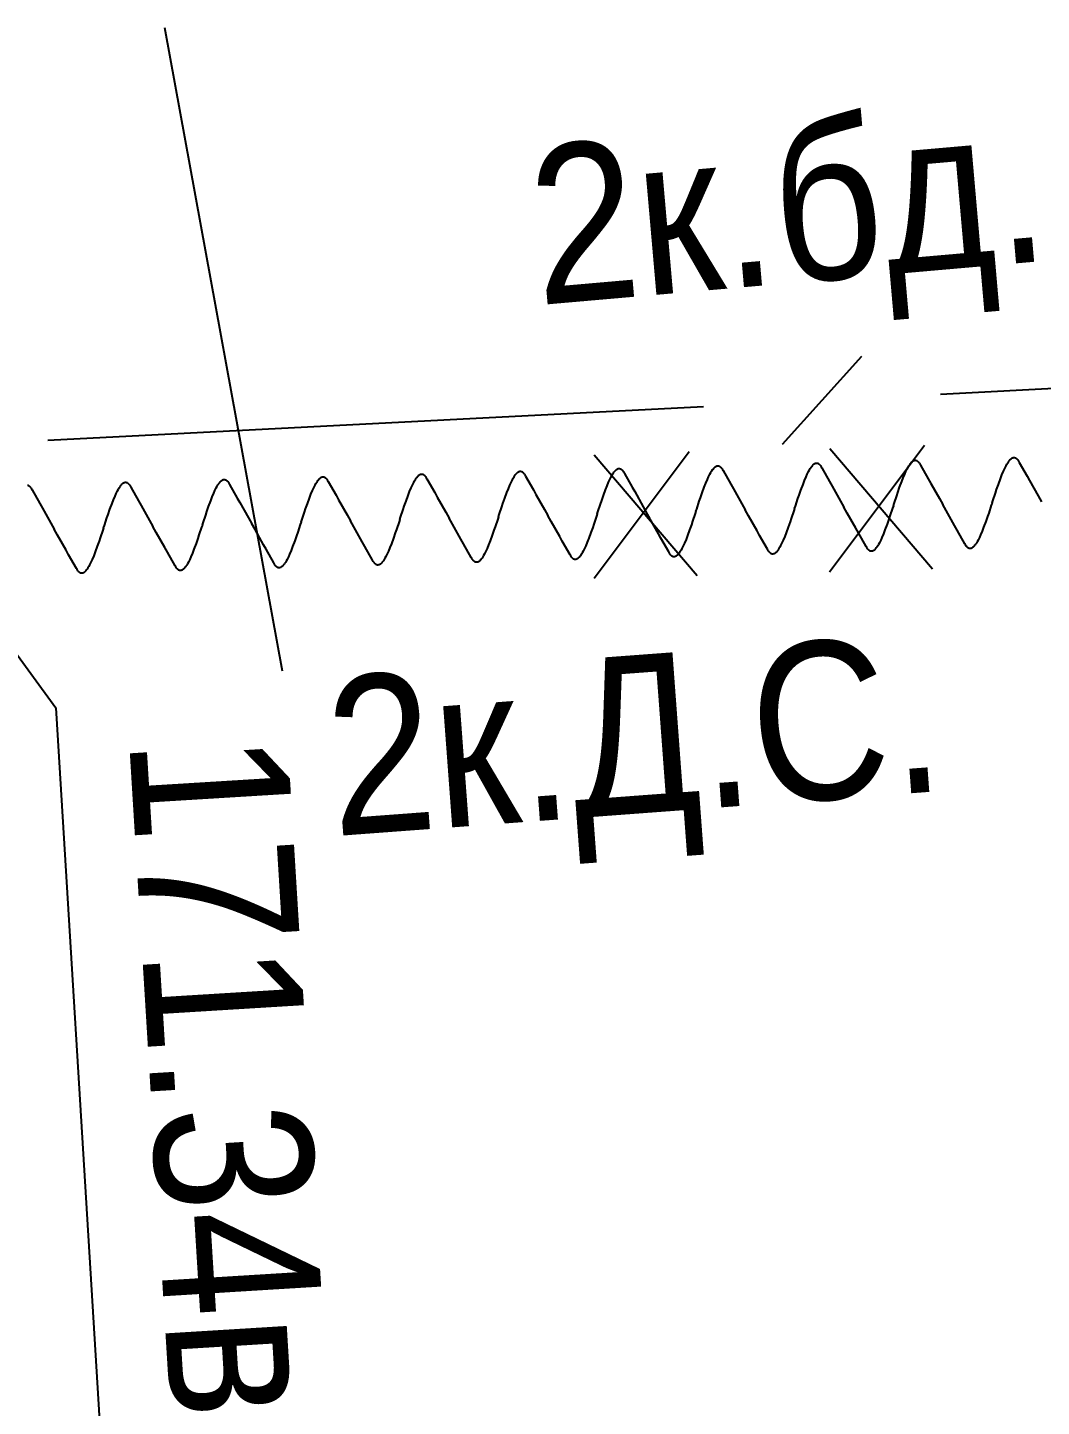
# Model space of a CAD drawing. Header units: metres. Extents: x -3947 to -3704, y 4976 to 6609.
# Drawn here: x -3812.88 to -3806.47, y 5881.47 to 5890.19 of the extents above; entities that cross this region are included whole.
import ezdxf
from ezdxf.enums import TextEntityAlignment as Align

# ---------------------------------------------------------------- set-up
doc = ezdxf.new("R2010")
doc.units = ezdxf.units.M
doc.header["$MEASUREMENT"] = 0
for name, color, linetype, lineweight in [('Кабель защиты', 7, 'Continuous', 25), ('Кабель связи', 7, 'Continuous', 25), ('Кабель электрический', 7, 'Continuous', 25)]:
    doc.layers.add(name, color=color, linetype=linetype, lineweight=lineweight)
doc.styles.add('Style-RUSSIAN_1251', font='RUSSIAN_1251.shx')

msp = doc.modelspace()

# ---------------------------------------------------------------- linework, layer by layer
at = {"layer": 'Кабель защиты', "linetype": 'Continuous'}
for p, q in [((-3808.6956, 5887.5041), (-3809.2955, 5886.7041)), ((-3809.2953, 5887.4854), (-3808.6459, 5886.7242)), ((-3807.2079, 5887.5456), (-3807.8079, 5886.7455)), ((-3807.8076, 5887.5269), (-3807.1582, 5886.7656))]:
    msp.add_line(p, q, dxfattribs=at)
at = {"layer": 'Кабель защиты', "linetype": 'Continuous', "flags": 128}
for points in [[(-3806.7816, 5887.1814), (-3806.7767, 5887.1958), (-3806.7604, 5887.2444), (-3806.753, 5887.266), (-3806.7416, 5887.2985), (-3806.7285, 5887.3344), (-3806.719, 5887.3587), (-3806.7093, 5887.3821), (-3806.7017, 5887.399), (-3806.6932, 5887.416), (-3806.6877, 5887.4262), (-3806.6826, 5887.4347), (-3806.6778, 5887.442), (-3806.6757, 5887.445), (-3806.6735, 5887.448), (-3806.6693, 5887.4532), (-3806.6664, 5887.4563), (-3806.6642, 5887.4586), (-3806.6616, 5887.4608), (-3806.659, 5887.4629), (-3806.6558, 5887.4651), (-3806.6536, 5887.4663), (-3806.6522, 5887.467), (-3806.6506, 5887.4676), (-3806.649, 5887.4681), (-3806.6477, 5887.4685), (-3806.6457, 5887.4689), (-3806.6439, 5887.4691), (-3806.6419, 5887.4691), (-3806.6411, 5887.469), (-3806.6399, 5887.4689), (-3806.6389, 5887.4687), (-3806.6377, 5887.4684), (-3806.6365, 5887.468), (-3806.6351, 5887.4675), (-3806.6335, 5887.4668), (-3806.6317, 5887.4657), (-3806.6304, 5887.4649), (-3806.6294, 5887.4643), (-3806.6282, 5887.4633), (-3806.6269, 5887.4622), (-3806.6257, 5887.4611), (-3806.6247, 5887.4601), (-3806.6225, 5887.4577), (-3806.6211, 5887.4559), (-3806.6189, 5887.4531), (-3806.6163, 5887.4493), (-3806.6141, 5887.4456), (-3806.61, 5887.4385), (-3806.5606, 5887.3521), (-3806.5446, 5887.3233), (-3806.4907, 5887.2276), (-3806.4697, 5887.1901)], [(-3809.9003, 5887.0945), (-3809.8955, 5887.109), (-3809.8792, 5887.1575), (-3809.8718, 5887.1791), (-3809.8604, 5887.2117), (-3809.8473, 5887.2475), (-3809.8378, 5887.2718), (-3809.8281, 5887.2952), (-3809.8205, 5887.3121), (-3809.812, 5887.3291), (-3809.8065, 5887.3394), (-3809.8014, 5887.3479), (-3809.7966, 5887.3552), (-3809.7945, 5887.3582), (-3809.7923, 5887.3612), (-3809.7881, 5887.3663), (-3809.7852, 5887.3694), (-3809.783, 5887.3717), (-3809.7804, 5887.374), (-3809.7778, 5887.3761), (-3809.7746, 5887.3782), (-3809.7724, 5887.3794), (-3809.771, 5887.3802), (-3809.7694, 5887.3808), (-3809.7678, 5887.3813), (-3809.7665, 5887.3817), (-3809.7645, 5887.3821), (-3809.7627, 5887.3822), (-3809.7607, 5887.3822), (-3809.7599, 5887.3822), (-3809.7587, 5887.382), (-3809.7576, 5887.3818), (-3809.7565, 5887.3815), (-3809.7553, 5887.3812), (-3809.7539, 5887.3806), (-3809.7523, 5887.3799), (-3809.7505, 5887.3789), (-3809.7492, 5887.3781), (-3809.7482, 5887.3774), (-3809.747, 5887.3765), (-3809.7457, 5887.3753), (-3809.7445, 5887.3743), (-3809.7435, 5887.3733), (-3809.7413, 5887.3708), (-3809.7399, 5887.3691), (-3809.7377, 5887.3663), (-3809.7351, 5887.3624), (-3809.7329, 5887.3588), (-3809.7288, 5887.3517), (-3809.6794, 5887.2653), (-3809.6634, 5887.2364), (-3809.6095, 5887.1407), (-3809.5885, 5887.1032)], [(-3809.2766, 5887.1119), (-3809.2717, 5887.1263), (-3809.2554, 5887.1749), (-3809.248, 5887.1965), (-3809.2367, 5887.229), (-3809.2235, 5887.2649), (-3809.2141, 5887.2892), (-3809.2044, 5887.3126), (-3809.1967, 5887.3295), (-3809.1882, 5887.3465), (-3809.1827, 5887.3568), (-3809.1777, 5887.3652), (-3809.1729, 5887.3725), (-3809.1708, 5887.3756), (-3809.1685, 5887.3786), (-3809.1643, 5887.3837), (-3809.1615, 5887.3868), (-3809.1592, 5887.3891), (-3809.1566, 5887.3914), (-3809.1541, 5887.3934), (-3809.1508, 5887.3956), (-3809.1486, 5887.3968), (-3809.1472, 5887.3975), (-3809.1457, 5887.3981), (-3809.1441, 5887.3987), (-3809.1428, 5887.399), (-3809.1407, 5887.3994), (-3809.1389, 5887.3996), (-3809.1369, 5887.3996), (-3809.1361, 5887.3995), (-3809.1349, 5887.3994), (-3809.1339, 5887.3992), (-3809.1327, 5887.3989), (-3809.1315, 5887.3985), (-3809.1301, 5887.398), (-3809.1286, 5887.3973), (-3809.1267, 5887.3963), (-3809.1254, 5887.3955), (-3809.1245, 5887.3948), (-3809.1233, 5887.3939), (-3809.1219, 5887.3927), (-3809.1208, 5887.3917), (-3809.1198, 5887.3907), (-3809.1175, 5887.3882), (-3809.1161, 5887.3865), (-3809.1139, 5887.3836), (-3809.1113, 5887.3798), (-3809.1091, 5887.3762), (-3809.1051, 5887.3691), (-3809.0556, 5887.2826), (-3809.0396, 5887.2538), (-3808.9857, 5887.1581), (-3808.9647, 5887.1206)], [(-3808.6528, 5887.1293), (-3808.648, 5887.1437), (-3808.6317, 5887.1923), (-3808.6243, 5887.2139), (-3808.6129, 5887.2464), (-3808.5998, 5887.2823), (-3808.5903, 5887.3066), (-3808.5806, 5887.33), (-3808.573, 5887.3469), (-3808.5645, 5887.3639), (-3808.5589, 5887.3741), (-3808.5539, 5887.3826), (-3808.5491, 5887.3899), (-3808.547, 5887.3929), (-3808.5447, 5887.3959), (-3808.5406, 5887.4011), (-3808.5377, 5887.4042), (-3808.5354, 5887.4064), (-3808.5329, 5887.4087), (-3808.5303, 5887.4108), (-3808.5271, 5887.413), (-3808.5249, 5887.4142), (-3808.5234, 5887.4149), (-3808.5219, 5887.4155), (-3808.5203, 5887.416), (-3808.519, 5887.4164), (-3808.5169, 5887.4168), (-3808.5151, 5887.417), (-3808.5131, 5887.417), (-3808.5124, 5887.4169), (-3808.5112, 5887.4168), (-3808.5101, 5887.4166), (-3808.509, 5887.4163), (-3808.5078, 5887.4159), (-3808.5063, 5887.4154), (-3808.5048, 5887.4147), (-3808.5029, 5887.4136), (-3808.5017, 5887.4128), (-3808.5007, 5887.4121), (-3808.4995, 5887.4112), (-3808.4981, 5887.4101), (-3808.497, 5887.409), (-3808.496, 5887.408), (-3808.4938, 5887.4056), (-3808.4923, 5887.4038), (-3808.4902, 5887.401), (-3808.4876, 5887.3972), (-3808.4854, 5887.3935), (-3808.4813, 5887.3864), (-3808.4318, 5887.3), (-3808.4158, 5887.2711), (-3808.362, 5887.1754), (-3808.341, 5887.138)], [(-3808.0291, 5887.1467), (-3808.0242, 5887.1611), (-3808.0079, 5887.2096), (-3808.0005, 5887.2313), (-3807.9892, 5887.2638), (-3807.976, 5887.2996), (-3807.9666, 5887.3239), (-3807.9569, 5887.3473), (-3807.9492, 5887.3643), (-3807.9407, 5887.3812), (-3807.9352, 5887.3915), (-3807.9302, 5887.4), (-3807.9254, 5887.4073), (-3807.9232, 5887.4103), (-3807.921, 5887.4133), (-3807.9168, 5887.4185), (-3807.9139, 5887.4215), (-3807.9117, 5887.4238), (-3807.9091, 5887.4261), (-3807.9065, 5887.4282), (-3807.9033, 5887.4303), (-3807.9011, 5887.4316), (-3807.8997, 5887.4323), (-3807.8982, 5887.4329), (-3807.8966, 5887.4334), (-3807.8952, 5887.4338), (-3807.8932, 5887.4342), (-3807.8914, 5887.4343), (-3807.8894, 5887.4343), (-3807.8886, 5887.4343), (-3807.8874, 5887.4341), (-3807.8864, 5887.4339), (-3807.8852, 5887.4337), (-3807.884, 5887.4333), (-3807.8826, 5887.4328), (-3807.8811, 5887.4321), (-3807.8792, 5887.431), (-3807.8779, 5887.4302), (-3807.877, 5887.4295), (-3807.8758, 5887.4286), (-3807.8744, 5887.4274), (-3807.8733, 5887.4264), (-3807.8723, 5887.4254), (-3807.87, 5887.423), (-3807.8686, 5887.4212), (-3807.8664, 5887.4184), (-3807.8638, 5887.4145), (-3807.8616, 5887.4109), (-3807.8575, 5887.4038), (-3807.8081, 5887.3174), (-3807.7921, 5887.2885), (-3807.7382, 5887.1928), (-3807.7172, 5887.1553)], [(-3807.4053, 5887.164), (-3807.4005, 5887.1785), (-3807.3842, 5887.227), (-3807.3768, 5887.2486), (-3807.3654, 5887.2811), (-3807.3522, 5887.317), (-3807.3428, 5887.3413), (-3807.3331, 5887.3647), (-3807.3255, 5887.3816), (-3807.317, 5887.3986), (-3807.3114, 5887.4089), (-3807.3064, 5887.4174), (-3807.3016, 5887.4246), (-3807.2995, 5887.4277), (-3807.2972, 5887.4307), (-3807.2931, 5887.4358), (-3807.2902, 5887.4389), (-3807.2879, 5887.4412), (-3807.2853, 5887.4435), (-3807.2828, 5887.4456), (-3807.2796, 5887.4477), (-3807.2774, 5887.4489), (-3807.2759, 5887.4497), (-3807.2744, 5887.4503), (-3807.2728, 5887.4508), (-3807.2715, 5887.4512), (-3807.2694, 5887.4515), (-3807.2676, 5887.4517), (-3807.2656, 5887.4517), (-3807.2648, 5887.4517), (-3807.2637, 5887.4515), (-3807.2626, 5887.4513), (-3807.2615, 5887.451), (-3807.2603, 5887.4506), (-3807.2588, 5887.4501), (-3807.2573, 5887.4494), (-3807.2554, 5887.4484), (-3807.2541, 5887.4476), (-3807.2532, 5887.4469), (-3807.252, 5887.446), (-3807.2506, 5887.4448), (-3807.2495, 5887.4438), (-3807.2485, 5887.4428), (-3807.2463, 5887.4403), (-3807.2448, 5887.4386), (-3807.2427, 5887.4357), (-3807.2401, 5887.4319), (-3807.2379, 5887.4283), (-3807.2338, 5887.4212), (-3807.1843, 5887.3347), (-3807.1683, 5887.3059), (-3807.1145, 5887.2102), (-3807.0934, 5887.1727)], [(-3812.8764, 5887.295), (-3812.8753, 5887.2947), (-3812.8741, 5887.2943), (-3812.8727, 5887.2938), (-3812.8711, 5887.2931), (-3812.8692, 5887.292), (-3812.868, 5887.2912), (-3812.867, 5887.2906), (-3812.8658, 5887.2896), (-3812.8645, 5887.2885), (-3812.8633, 5887.2874), (-3812.8623, 5887.2864), (-3812.8601, 5887.284), (-3812.8586, 5887.2822), (-3812.8565, 5887.2794), (-3812.8539, 5887.2756), (-3812.8517, 5887.2719), (-3812.8476, 5887.2648), (-3812.7982, 5887.1784), (-3812.7822, 5887.1495), (-3812.7283, 5887.0538), (-3812.7073, 5887.0164)], [(-3812.3954, 5887.0251), (-3812.3905, 5887.0395), (-3812.3742, 5887.088), (-3812.3668, 5887.1097), (-3812.3555, 5887.1422), (-3812.3423, 5887.178), (-3812.3329, 5887.2023), (-3812.3232, 5887.2257), (-3812.3155, 5887.2427), (-3812.307, 5887.2596), (-3812.3015, 5887.2699), (-3812.2965, 5887.2784), (-3812.2917, 5887.2857), (-3812.2895, 5887.2887), (-3812.2873, 5887.2917), (-3812.2831, 5887.2969), (-3812.2803, 5887.2999), (-3812.278, 5887.3022), (-3812.2754, 5887.3045), (-3812.2729, 5887.3066), (-3812.2696, 5887.3088), (-3812.2674, 5887.31), (-3812.266, 5887.3107), (-3812.2645, 5887.3113), (-3812.2629, 5887.3118), (-3812.2616, 5887.3122), (-3812.2595, 5887.3126), (-3812.2577, 5887.3127), (-3812.2557, 5887.3127), (-3812.2549, 5887.3127), (-3812.2537, 5887.3125), (-3812.2527, 5887.3123), (-3812.2515, 5887.3121), (-3812.2503, 5887.3117), (-3812.2489, 5887.3112), (-3812.2474, 5887.3105), (-3812.2455, 5887.3094), (-3812.2442, 5887.3086), (-3812.2433, 5887.3079), (-3812.2421, 5887.307), (-3812.2407, 5887.3059), (-3812.2396, 5887.3048), (-3812.2386, 5887.3038), (-3812.2363, 5887.3014), (-3812.2349, 5887.2996), (-3812.2327, 5887.2968), (-3812.2301, 5887.2929), (-3812.2279, 5887.2893), (-3812.2239, 5887.2822), (-3812.1744, 5887.1958), (-3812.1584, 5887.1669), (-3812.1045, 5887.0712), (-3812.0835, 5887.0337)], [(-3811.7716, 5887.0424), (-3811.7668, 5887.0569), (-3811.7505, 5887.1054), (-3811.7431, 5887.127), (-3811.7317, 5887.1595), (-3811.7185, 5887.1954), (-3811.7091, 5887.2197), (-3811.6994, 5887.2431), (-3811.6918, 5887.26), (-3811.6833, 5887.277), (-3811.6777, 5887.2873), (-3811.6727, 5887.2958), (-3811.6679, 5887.303), (-3811.6658, 5887.3061), (-3811.6635, 5887.3091), (-3811.6594, 5887.3142), (-3811.6565, 5887.3173), (-3811.6542, 5887.3196), (-3811.6517, 5887.3219), (-3811.6491, 5887.324), (-3811.6459, 5887.3261), (-3811.6437, 5887.3273), (-3811.6422, 5887.3281), (-3811.6407, 5887.3287), (-3811.6391, 5887.3292), (-3811.6378, 5887.3296), (-3811.6357, 5887.3299), (-3811.6339, 5887.3301), (-3811.6319, 5887.3301), (-3811.6312, 5887.3301), (-3811.63, 5887.3299), (-3811.6289, 5887.3297), (-3811.6278, 5887.3294), (-3811.6266, 5887.329), (-3811.6251, 5887.3285), (-3811.6236, 5887.3278), (-3811.6217, 5887.3268), (-3811.6204, 5887.326), (-3811.6195, 5887.3253), (-3811.6183, 5887.3244), (-3811.6169, 5887.3232), (-3811.6158, 5887.3222), (-3811.6148, 5887.3212), (-3811.6126, 5887.3187), (-3811.6111, 5887.317), (-3811.609, 5887.3141), (-3811.6064, 5887.3103), (-3811.6042, 5887.3067), (-3811.6001, 5887.2996), (-3811.5506, 5887.2131), (-3811.5346, 5887.1843), (-3811.4808, 5887.0886), (-3811.4598, 5887.0511)], [(-3811.1479, 5887.0598), (-3811.143, 5887.0742), (-3811.1267, 5887.1228), (-3811.1193, 5887.1444), (-3811.1079, 5887.1769), (-3811.0948, 5887.2128), (-3811.0854, 5887.2371), (-3811.0757, 5887.2605), (-3811.068, 5887.2774), (-3811.0595, 5887.2944), (-3811.054, 5887.3046), (-3811.0489, 5887.3131), (-3811.0441, 5887.3204), (-3811.042, 5887.3235), (-3811.0398, 5887.3265), (-3811.0356, 5887.3316), (-3811.0327, 5887.3347), (-3811.0305, 5887.337), (-3811.0279, 5887.3392), (-3811.0253, 5887.3413), (-3811.0221, 5887.3435), (-3811.0199, 5887.3447), (-3811.0185, 5887.3454), (-3811.017, 5887.346), (-3811.0153, 5887.3465), (-3811.014, 5887.3469), (-3811.012, 5887.3473), (-3811.0102, 5887.3475), (-3811.0082, 5887.3475), (-3811.0074, 5887.3474), (-3811.0062, 5887.3473), (-3811.0052, 5887.3471), (-3811.004, 5887.3468), (-3811.0028, 5887.3464), (-3811.0014, 5887.3459), (-3810.9999, 5887.3452), (-3810.998, 5887.3442), (-3810.9967, 5887.3433), (-3810.9958, 5887.3427), (-3810.9945, 5887.3417), (-3810.9932, 5887.3406), (-3810.9921, 5887.3395), (-3810.991, 5887.3385), (-3810.9888, 5887.3361), (-3810.9874, 5887.3343), (-3810.9852, 5887.3315), (-3810.9826, 5887.3277), (-3810.9804, 5887.324), (-3810.9763, 5887.3169), (-3810.9269, 5887.2305), (-3810.9109, 5887.2017), (-3810.857, 5887.106), (-3810.836, 5887.0685)], [(-3810.5241, 5887.0772), (-3810.5193, 5887.0916), (-3810.503, 5887.1401), (-3810.4956, 5887.1618), (-3810.4842, 5887.1943), (-3810.471, 5887.2301), (-3810.4616, 5887.2544), (-3810.4519, 5887.2779), (-3810.4443, 5887.2948), (-3810.4358, 5887.3118), (-3810.4302, 5887.322), (-3810.4252, 5887.3305), (-3810.4204, 5887.3378), (-3810.4183, 5887.3408), (-3810.416, 5887.3438), (-3810.4118, 5887.349), (-3810.409, 5887.352), (-3810.4067, 5887.3543), (-3810.4041, 5887.3566), (-3810.4016, 5887.3587), (-3810.3983, 5887.3609), (-3810.3962, 5887.3621), (-3810.3947, 5887.3628), (-3810.3932, 5887.3634), (-3810.3916, 5887.3639), (-3810.3903, 5887.3643), (-3810.3882, 5887.3647), (-3810.3864, 5887.3649), (-3810.3844, 5887.3649), (-3810.3836, 5887.3648), (-3810.3824, 5887.3647), (-3810.3814, 5887.3644), (-3810.3803, 5887.3642), (-3810.3791, 5887.3638), (-3810.3776, 5887.3633), (-3810.3761, 5887.3626), (-3810.3742, 5887.3615), (-3810.3729, 5887.3607), (-3810.372, 5887.36), (-3810.3708, 5887.3591), (-3810.3694, 5887.358), (-3810.3683, 5887.3569), (-3810.3673, 5887.3559), (-3810.3651, 5887.3535), (-3810.3636, 5887.3517), (-3810.3615, 5887.3489), (-3810.3589, 5887.3451), (-3810.3567, 5887.3414), (-3810.3526, 5887.3343), (-3810.3031, 5887.2479), (-3810.2871, 5887.219), (-3810.2333, 5887.1233), (-3810.2122, 5887.0859)], [(-3808.6528, 5887.1293), (-3808.6577, 5887.1148), (-3808.674, 5887.0663), (-3808.6814, 5887.0447), (-3808.6927, 5887.0122), (-3808.7059, 5886.9763), (-3808.7153, 5886.952), (-3808.725, 5886.9286), (-3808.7327, 5886.9117), (-3808.7412, 5886.8947), (-3808.7467, 5886.8844), (-3808.7517, 5886.876), (-3808.7565, 5886.8687), (-3808.7587, 5886.8656), (-3808.7609, 5886.8626), (-3808.7651, 5886.8575), (-3808.768, 5886.8544), (-3808.7702, 5886.8521), (-3808.7728, 5886.8498), (-3808.7753, 5886.8478), (-3808.7786, 5886.8456), (-3808.7808, 5886.8444), (-3808.7822, 5886.8436), (-3808.7837, 5886.8431), (-3808.7853, 5886.8425), (-3808.7866, 5886.8421), (-3808.7887, 5886.8418), (-3808.7905, 5886.8416), (-3808.7925, 5886.8416), (-3808.7933, 5886.8416), (-3808.7945, 5886.8418), (-3808.7955, 5886.842), (-3808.7967, 5886.8423), (-3808.7979, 5886.8427), (-3808.7993, 5886.8432), (-3808.8008, 5886.8439), (-3808.8027, 5886.8449), (-3808.804, 5886.8457), (-3808.8049, 5886.8464), (-3808.8061, 5886.8473), (-3808.8075, 5886.8485), (-3808.8086, 5886.8495), (-3808.8096, 5886.8505), (-3808.8119, 5886.853), (-3808.8133, 5886.8547), (-3808.8155, 5886.8576), (-3808.8181, 5886.8614), (-3808.8203, 5886.865), (-3808.8243, 5886.8721), (-3808.8738, 5886.9586), (-3808.8898, 5886.9874), (-3808.9437, 5887.0831), (-3808.9647, 5887.1206)], [(-3808.0291, 5887.1467), (-3808.0339, 5887.1322), (-3808.0502, 5887.0837), (-3808.0576, 5887.0621), (-3808.069, 5887.0295), (-3808.0821, 5886.9937), (-3808.0916, 5886.9694), (-3808.1013, 5886.946), (-3808.1089, 5886.929), (-3808.1174, 5886.9121), (-3808.1229, 5886.9018), (-3808.128, 5886.8933), (-3808.1328, 5886.886), (-3808.1349, 5886.883), (-3808.1372, 5886.88), (-3808.1413, 5886.8749), (-3808.1442, 5886.8718), (-3808.1464, 5886.8695), (-3808.149, 5886.8672), (-3808.1516, 5886.8651), (-3808.1548, 5886.863), (-3808.157, 5886.8618), (-3808.1585, 5886.861), (-3808.16, 5886.8604), (-3808.1616, 5886.8599), (-3808.1629, 5886.8595), (-3808.165, 5886.8591), (-3808.1668, 5886.859), (-3808.1688, 5886.859), (-3808.1695, 5886.859), (-3808.1707, 5886.8592), (-3808.1718, 5886.8594), (-3808.1729, 5886.8597), (-3808.1741, 5886.86), (-3808.1755, 5886.8605), (-3808.1771, 5886.8613), (-3808.179, 5886.8623), (-3808.1802, 5886.8631), (-3808.1812, 5886.8638), (-3808.1824, 5886.8647), (-3808.1837, 5886.8659), (-3808.1849, 5886.8669), (-3808.1859, 5886.8679), (-3808.1881, 5886.8704), (-3808.1896, 5886.8721), (-3808.1917, 5886.8749), (-3808.1943, 5886.8788), (-3808.1965, 5886.8824), (-3808.2006, 5886.8895), (-3808.2501, 5886.9759), (-3808.266, 5887.0048), (-3808.3199, 5887.1005), (-3808.3409, 5887.138)], [(-3807.4053, 5887.164), (-3807.4101, 5887.1496), (-3807.4265, 5887.101), (-3807.4339, 5887.0794), (-3807.4452, 5887.0469), (-3807.4584, 5887.0111), (-3807.4678, 5886.9868), (-3807.4775, 5886.9633), (-3807.4852, 5886.9464), (-3807.4937, 5886.9294), (-3807.4992, 5886.9192), (-3807.5042, 5886.9107), (-3807.509, 5886.9034), (-3807.5111, 5886.9004), (-3807.5134, 5886.8974), (-3807.5176, 5886.8922), (-3807.5204, 5886.8892), (-3807.5227, 5886.8869), (-3807.5253, 5886.8846), (-3807.5278, 5886.8825), (-3807.5311, 5886.8803), (-3807.5333, 5886.8791), (-3807.5347, 5886.8784), (-3807.5362, 5886.8778), (-3807.5378, 5886.8773), (-3807.5391, 5886.8769), (-3807.5412, 5886.8765), (-3807.543, 5886.8763), (-3807.545, 5886.8763), (-3807.5458, 5886.8764), (-3807.547, 5886.8765), (-3807.548, 5886.8768), (-3807.5492, 5886.877), (-3807.5503, 5886.8774), (-3807.5518, 5886.8779), (-3807.5533, 5886.8786), (-3807.5552, 5886.8797), (-3807.5565, 5886.8805), (-3807.5574, 5886.8812), (-3807.5586, 5886.8821), (-3807.56, 5886.8832), (-3807.5611, 5886.8843), (-3807.5621, 5886.8853), (-3807.5643, 5886.8877), (-3807.5658, 5886.8895), (-3807.568, 5886.8923), (-3807.5705, 5886.8961), (-3807.5728, 5886.8998), (-3807.5768, 5886.9069), (-3807.6263, 5886.9933), (-3807.6423, 5887.0222), (-3807.6962, 5887.1179), (-3807.7172, 5887.1553)], [(-3806.7816, 5887.1814), (-3806.7864, 5887.167), (-3806.8027, 5887.1184), (-3806.8101, 5887.0968), (-3806.8215, 5887.0643), (-3806.8346, 5887.0284), (-3806.8441, 5887.0041), (-3806.8538, 5886.9807), (-3806.8614, 5886.9638), (-3806.8699, 5886.9468), (-3806.8754, 5886.9365), (-3806.8805, 5886.9281), (-3806.8853, 5886.9208), (-3806.8874, 5886.9177), (-3806.8896, 5886.9147), (-3806.8938, 5886.9096), (-3806.8967, 5886.9065), (-3806.8989, 5886.9042), (-3806.9015, 5886.9019), (-3806.9041, 5886.8999), (-3806.9073, 5886.8977), (-3806.9095, 5886.8965), (-3806.9109, 5886.8958), (-3806.9125, 5886.8952), (-3806.9141, 5886.8946), (-3806.9154, 5886.8943), (-3806.9174, 5886.8939), (-3806.9192, 5886.8937), (-3806.9212, 5886.8937), (-3806.922, 5886.8938), (-3806.9232, 5886.8939), (-3806.9243, 5886.8941), (-3806.9254, 5886.8944), (-3806.9266, 5886.8948), (-3806.928, 5886.8953), (-3806.9296, 5886.896), (-3806.9314, 5886.897), (-3806.9327, 5886.8979), (-3806.9337, 5886.8985), (-3806.9349, 5886.8994), (-3806.9362, 5886.9006), (-3806.9374, 5886.9016), (-3806.9384, 5886.9027), (-3806.9406, 5886.9051), (-3806.942, 5886.9068), (-3806.9442, 5886.9097), (-3806.9468, 5886.9135), (-3806.949, 5886.9171), (-3806.9531, 5886.9243), (-3807.0025, 5887.0107), (-3807.0185, 5887.0395), (-3807.0724, 5887.1352), (-3807.0934, 5887.1727)], [(-3811.7716, 5887.0424), (-3811.7765, 5887.028), (-3811.7928, 5886.9795), (-3811.8002, 5886.9578), (-3811.8115, 5886.9253), (-3811.8247, 5886.8895), (-3811.8341, 5886.8652), (-3811.8438, 5886.8417), (-3811.8515, 5886.8248), (-3811.86, 5886.8078), (-3811.8655, 5886.7976), (-3811.8705, 5886.7891), (-3811.8753, 5886.7818), (-3811.8774, 5886.7788), (-3811.8797, 5886.7758), (-3811.8839, 5886.7706), (-3811.8867, 5886.7676), (-3811.889, 5886.7653), (-3811.8916, 5886.763), (-3811.8941, 5886.7609), (-3811.8974, 5886.7587), (-3811.8996, 5886.7575), (-3811.901, 5886.7568), (-3811.9025, 5886.7562), (-3811.9041, 5886.7557), (-3811.9054, 5886.7553), (-3811.9075, 5886.7549), (-3811.9093, 5886.7547), (-3811.9113, 5886.7547), (-3811.9121, 5886.7548), (-3811.9133, 5886.7549), (-3811.9143, 5886.7552), (-3811.9155, 5886.7554), (-3811.9167, 5886.7558), (-3811.9181, 5886.7563), (-3811.9196, 5886.757), (-3811.9215, 5886.7581), (-3811.9228, 5886.7589), (-3811.9237, 5886.7596), (-3811.9249, 5886.7605), (-3811.9263, 5886.7616), (-3811.9274, 5886.7627), (-3811.9284, 5886.7637), (-3811.9307, 5886.7661), (-3811.9321, 5886.7679), (-3811.9343, 5886.7707), (-3811.9369, 5886.7745), (-3811.9391, 5886.7782), (-3811.9431, 5886.7853), (-3811.9926, 5886.8717), (-3812.0086, 5886.9006), (-3812.0625, 5886.9963), (-3812.0835, 5887.0337)], [(-3811.1479, 5887.0598), (-3811.1527, 5887.0454), (-3811.169, 5886.9968), (-3811.1764, 5886.9752), (-3811.1878, 5886.9427), (-3811.2009, 5886.9068), (-3811.2104, 5886.8825), (-3811.2201, 5886.8591), (-3811.2277, 5886.8422), (-3811.2362, 5886.8252), (-3811.2417, 5886.815), (-3811.2468, 5886.8065), (-3811.2516, 5886.7992), (-3811.2537, 5886.7961), (-3811.2559, 5886.7931), (-3811.2601, 5886.788), (-3811.263, 5886.7849), (-3811.2652, 5886.7826), (-3811.2678, 5886.7804), (-3811.2704, 5886.7783), (-3811.2736, 5886.7761), (-3811.2758, 5886.7749), (-3811.2773, 5886.7742), (-3811.2788, 5886.7736), (-3811.2804, 5886.7731), (-3811.2817, 5886.7727), (-3811.2837, 5886.7723), (-3811.2855, 5886.7721), (-3811.2876, 5886.7721), (-3811.2883, 5886.7722), (-3811.2895, 5886.7723), (-3811.2906, 5886.7725), (-3811.2917, 5886.7728), (-3811.2929, 5886.7732), (-3811.2943, 5886.7737), (-3811.2959, 5886.7744), (-3811.2977, 5886.7754), (-3811.299, 5886.7763), (-3811.3, 5886.7769), (-3811.3012, 5886.7779), (-3811.3025, 5886.779), (-3811.3037, 5886.7801), (-3811.3047, 5886.7811), (-3811.3069, 5886.7835), (-3811.3083, 5886.7853), (-3811.3105, 5886.7881), (-3811.3131, 5886.7919), (-3811.3153, 5886.7956), (-3811.3194, 5886.8027), (-3811.3688, 5886.8891), (-3811.3848, 5886.9179), (-3811.4387, 5887.0136), (-3811.4597, 5887.0511)], [(-3810.5241, 5887.0772), (-3810.5289, 5887.0627), (-3810.5453, 5887.0142), (-3810.5526, 5886.9926), (-3810.564, 5886.9601), (-3810.5772, 5886.9242), (-3810.5866, 5886.8999), (-3810.5963, 5886.8765), (-3810.6039, 5886.8596), (-3810.6124, 5886.8426), (-3810.618, 5886.8323), (-3810.623, 5886.8238), (-3810.6278, 5886.8166), (-3810.6299, 5886.8135), (-3810.6322, 5886.8105), (-3810.6364, 5886.8054), (-3810.6392, 5886.8023), (-3810.6415, 5886.8), (-3810.6441, 5886.7977), (-3810.6466, 5886.7956), (-3810.6499, 5886.7935), (-3810.6521, 5886.7923), (-3810.6535, 5886.7915), (-3810.655, 5886.7909), (-3810.6566, 5886.7904), (-3810.6579, 5886.79), (-3810.66, 5886.7897), (-3810.6618, 5886.7895), (-3810.6638, 5886.7895), (-3810.6646, 5886.7895), (-3810.6658, 5886.7897), (-3810.6668, 5886.7899), (-3810.6679, 5886.7902), (-3810.6691, 5886.7905), (-3810.6706, 5886.7911), (-3810.6721, 5886.7918), (-3810.674, 5886.7928), (-3810.6753, 5886.7936), (-3810.6762, 5886.7943), (-3810.6774, 5886.7952), (-3810.6788, 5886.7964), (-3810.6799, 5886.7974), (-3810.6809, 5886.7984), (-3810.6831, 5886.8009), (-3810.6846, 5886.8026), (-3810.6867, 5886.8055), (-3810.6893, 5886.8093), (-3810.6915, 5886.8129), (-3810.6956, 5886.82), (-3810.7451, 5886.9065), (-3810.7611, 5886.9353), (-3810.815, 5887.031), (-3810.836, 5887.0685)], [(-3809.9003, 5887.0945), (-3809.9052, 5887.0801), (-3809.9215, 5887.0316), (-3809.9289, 5887.0099), (-3809.9403, 5886.9774), (-3809.9534, 5886.9416), (-3809.9628, 5886.9173), (-3809.9725, 5886.8939), (-3809.9802, 5886.8769), (-3809.9887, 5886.86), (-3809.9942, 5886.8497), (-3809.9993, 5886.8412), (-3810.0041, 5886.8339), (-3810.0062, 5886.8309), (-3810.0084, 5886.8279), (-3810.0126, 5886.8227), (-3810.0155, 5886.8197), (-3810.0177, 5886.8174), (-3810.0203, 5886.8151), (-3810.0229, 5886.813), (-3810.0261, 5886.8108), (-3810.0283, 5886.8096), (-3810.0297, 5886.8089), (-3810.0312, 5886.8083), (-3810.0329, 5886.8078), (-3810.0342, 5886.8074), (-3810.0362, 5886.807), (-3810.038, 5886.8069), (-3810.04, 5886.8069), (-3810.0408, 5886.8069), (-3810.042, 5886.8071), (-3810.043, 5886.8073), (-3810.0442, 5886.8075), (-3810.0454, 5886.8079), (-3810.0468, 5886.8084), (-3810.0483, 5886.8091), (-3810.0502, 5886.8102), (-3810.0515, 5886.811), (-3810.0524, 5886.8117), (-3810.0537, 5886.8126), (-3810.055, 5886.8137), (-3810.0561, 5886.8148), (-3810.0572, 5886.8158), (-3810.0594, 5886.8182), (-3810.0608, 5886.82), (-3810.063, 5886.8228), (-3810.0656, 5886.8267), (-3810.0678, 5886.8303), (-3810.0719, 5886.8374), (-3810.1213, 5886.9238), (-3810.1373, 5886.9527), (-3810.1912, 5887.0484), (-3810.2122, 5887.0859)], [(-3809.2766, 5887.1119), (-3809.2814, 5887.0975), (-3809.2977, 5887.0489), (-3809.3051, 5887.0273), (-3809.3165, 5886.9948), (-3809.3297, 5886.9589), (-3809.3391, 5886.9346), (-3809.3488, 5886.9112), (-3809.3564, 5886.8943), (-3809.3649, 5886.8773), (-3809.3705, 5886.8671), (-3809.3755, 5886.8586), (-3809.3803, 5886.8513), (-3809.3824, 5886.8483), (-3809.3847, 5886.8453), (-3809.3888, 5886.8401), (-3809.3917, 5886.837), (-3809.394, 5886.8348), (-3809.3965, 5886.8325), (-3809.3991, 5886.8304), (-3809.4023, 5886.8282), (-3809.4045, 5886.827), (-3809.406, 5886.8263), (-3809.4075, 5886.8257), (-3809.4091, 5886.8252), (-3809.4104, 5886.8248), (-3809.4125, 5886.8244), (-3809.4143, 5886.8242), (-3809.4163, 5886.8242), (-3809.417, 5886.8243), (-3809.4182, 5886.8244), (-3809.4193, 5886.8246), (-3809.4204, 5886.8249), (-3809.4216, 5886.8253), (-3809.4231, 5886.8258), (-3809.4246, 5886.8265), (-3809.4265, 5886.8276), (-3809.4278, 5886.8284), (-3809.4287, 5886.829), (-3809.4299, 5886.83), (-3809.4313, 5886.8311), (-3809.4324, 5886.8322), (-3809.4334, 5886.8332), (-3809.4356, 5886.8356), (-3809.4371, 5886.8374), (-3809.4392, 5886.8402), (-3809.4418, 5886.844), (-3809.444, 5886.8477), (-3809.4481, 5886.8548), (-3809.4976, 5886.9412), (-3809.5136, 5886.97), (-3809.5674, 5887.0658), (-3809.5884, 5887.1032)], [(-3812.3954, 5887.0251), (-3812.4002, 5887.0106), (-3812.4165, 5886.9621), (-3812.4239, 5886.9405), (-3812.4353, 5886.9079), (-3812.4484, 5886.8721), (-3812.4579, 5886.8478), (-3812.4676, 5886.8244), (-3812.4752, 5886.8075), (-3812.4837, 5886.7905), (-3812.4893, 5886.7802), (-3812.4943, 5886.7717), (-3812.4991, 5886.7644), (-3812.5012, 5886.7614), (-3812.5035, 5886.7584), (-3812.5076, 5886.7533), (-3812.5105, 5886.7502), (-3812.5128, 5886.7479), (-3812.5153, 5886.7456), (-3812.5179, 5886.7435), (-3812.5211, 5886.7414), (-3812.5233, 5886.7402), (-3812.5248, 5886.7394), (-3812.5263, 5886.7388), (-3812.5279, 5886.7383), (-3812.5292, 5886.7379), (-3812.5313, 5886.7375), (-3812.5331, 5886.7374), (-3812.5351, 5886.7374), (-3812.5358, 5886.7374), (-3812.537, 5886.7376), (-3812.5381, 5886.7378), (-3812.5392, 5886.7381), (-3812.5404, 5886.7384), (-3812.5419, 5886.7389), (-3812.5434, 5886.7397), (-3812.5453, 5886.7407), (-3812.5465, 5886.7415), (-3812.5475, 5886.7422), (-3812.5487, 5886.7431), (-3812.5501, 5886.7443), (-3812.5512, 5886.7453), (-3812.5522, 5886.7463), (-3812.5544, 5886.7488), (-3812.5559, 5886.7505), (-3812.558, 5886.7533), (-3812.5606, 5886.7572), (-3812.5628, 5886.7608), (-3812.5669, 5886.7679), (-3812.6164, 5886.8543), (-3812.6324, 5886.8832), (-3812.6862, 5886.9789), (-3812.7072, 5887.0164)]]:
    msp.add_lwpolyline(points, dxfattribs=at)
at = {"layer": 'Кабель связи', "linetype": 'Continuous'}
for p, q in [((-3812.0098, 5890.1863), (-3811.2664, 5886.1218)), ((-3808.1063, 5887.5531), (-3807.6044, 5888.1098)), ((-3807.1064, 5887.8703), (-3802.9629, 5888.0849)), ((-3812.7478, 5887.578), (-3808.6044, 5887.7926))]:
    msp.add_line(p, q, dxfattribs=at)
at = {"layer": 'Кабель электрический', "linetype": 'Continuous', "flags": 128}
msp.add_lwpolyline([(-3815.745, 5890.071), (-3812.6981, 5885.8881), (-3812.2041, 5877.8399)], dxfattribs=at)

# ---------------------------------------------------------------- texts
at = {"layer": 'Кабель защиты', "linetype": 'Continuous', "style": 'Style-RUSSIAN_1251', "width": 0.899998}
msp.add_text('2к.бд.', height=1, rotation=4.9976, dxfattribs=at).set_placement((-3809.65, 5888.432))
at = {"layer": 'Кабель связи', "linetype": 'Continuous', "style": 'Style-RUSSIAN_1251', "width": 0.899998}
msp.add_text('2к.Д.С.', height=1, rotation=4.2541, dxfattribs=at).set_placement((-3810.941, 5885.076))
at = {"layer": 'Кабель электрический', "linetype": 'Continuous', "style": 'Style-RUSSIAN_1251', "width": 0.899998}
msp.add_text('171.34в.каб.', height=1.000002, rotation=273.5128, dxfattribs=at).set_placement((-3811.2371, 5885.7524), align=Align.TOP_LEFT)

doc.saveas('drawing.dxf')
